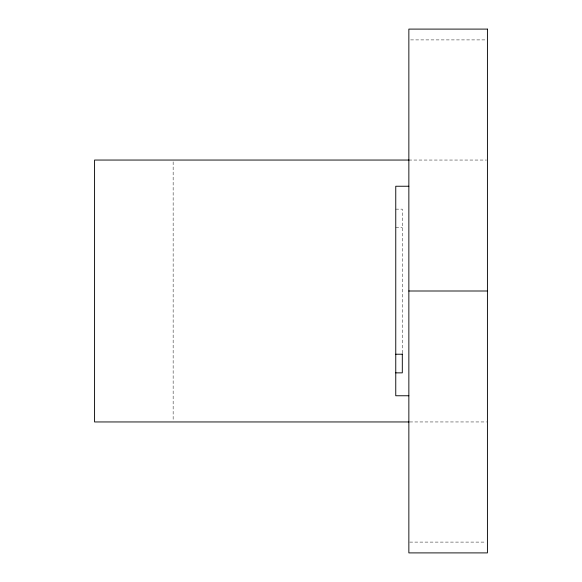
<?xml version="1.0" encoding="UTF-8"?>
<svg xmlns="http://www.w3.org/2000/svg" width="582" height="582" viewBox="0 0 582 582"><rect width="100%" height="100%" fill="white"/><g stroke="black" fill="none" stroke-linecap="round" stroke-linejoin="round"><path stroke-width="0.44" stroke-dasharray="2.91 2.18" d="M410.659 39.903L486.523 39.903M408.855 160.05L486.523 160.05M395.76 209.142L402.308 209.134L402.308 352.918M395.76 227.773L402.308 227.773M409.757 421.95L486.523 421.95M409.757 542.097L485.621 542.097M173.145 161.861L173.145 420.139"/><path stroke-width="0.87" d="M409.073 160.05L94.575 160.05L94.575 421.95L409.073 421.95M408.855 186.24L395.76 186.24L395.76 395.76L408.855 395.76M408.855 291L487.425 291M395.76 354.227L402.308 354.227M395.76 372.858L402.308 372.858L402.308 353.82M487.425 29.1L408.855 29.1L408.855 552.9L487.425 552.9L487.425 29.1"/></g></svg>
